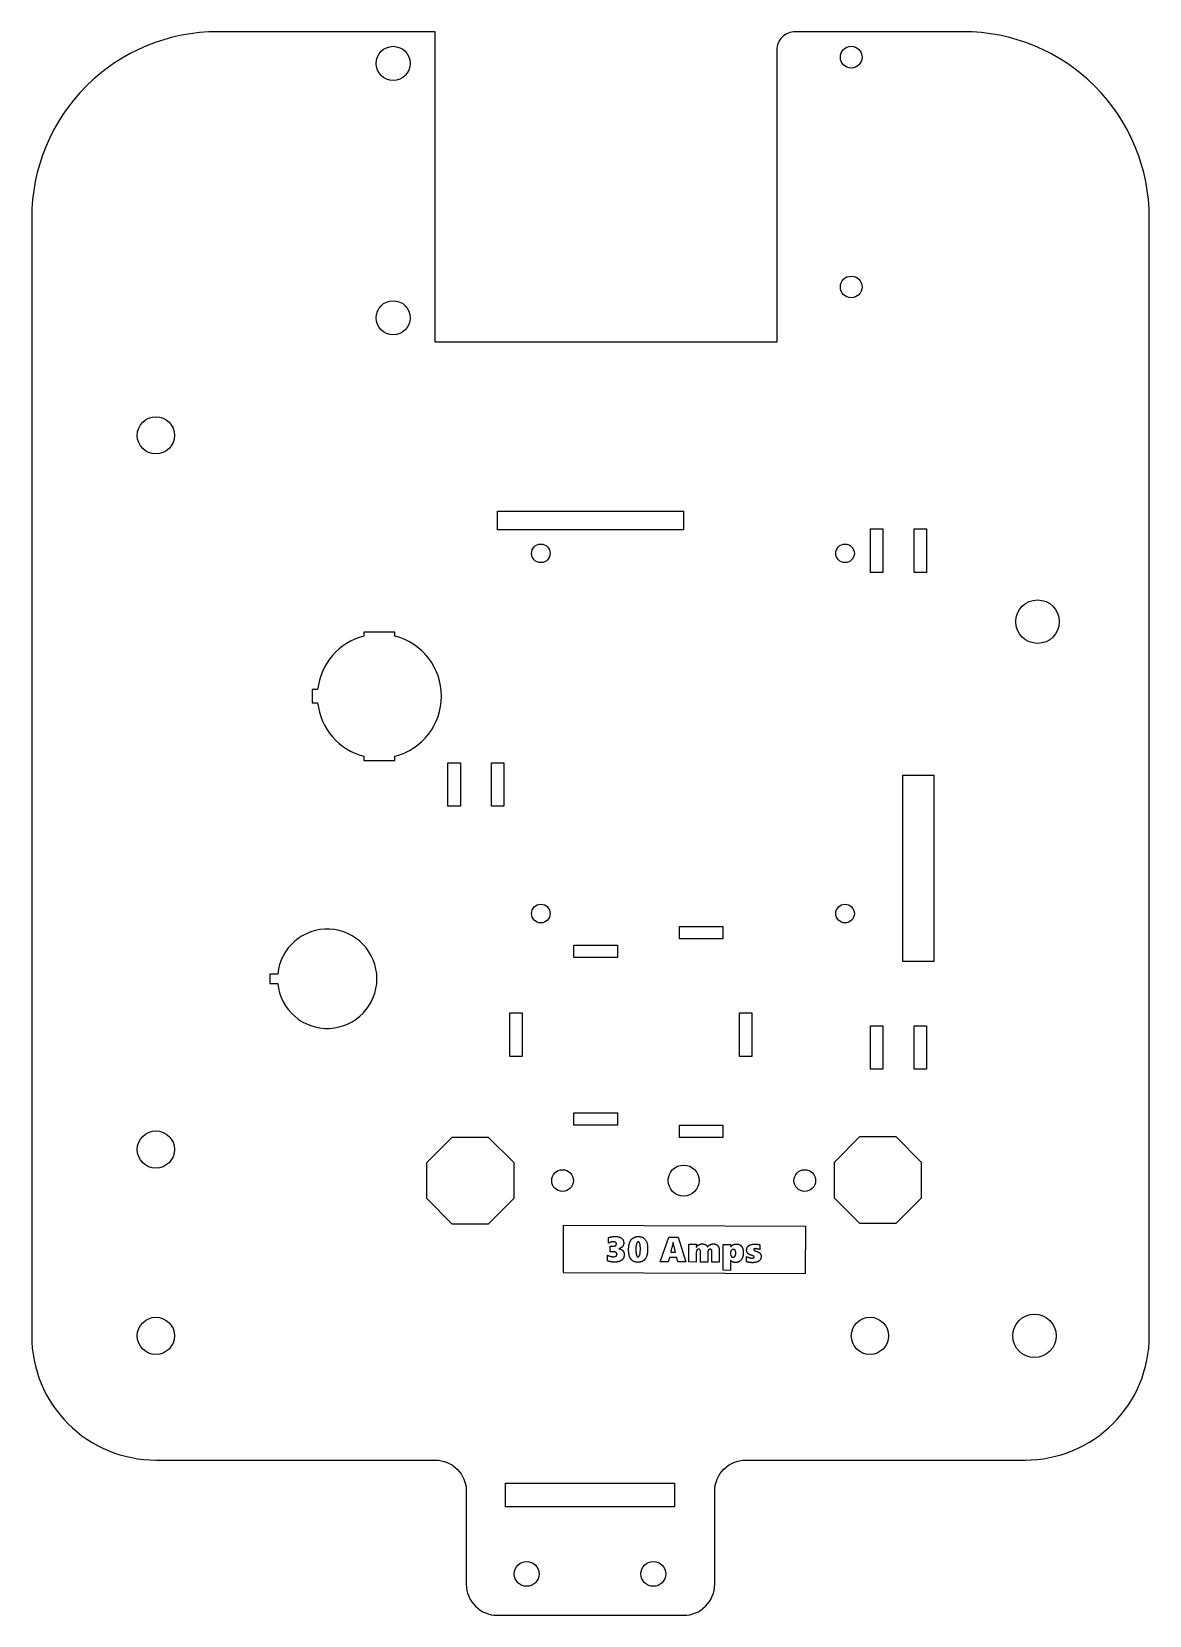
# Model space of a CAD drawing. Header units: millimetres. Extents: x -90 to 90, y -120 to 135.
import ezdxf

# ---------------------------------------------------------------- set-up
doc = ezdxf.new("R2010")
doc.units = ezdxf.units.MM
doc.layers.get('0').update_dxf_attribs({"linetype": 'CONTINUOUS'})

msp = doc.modelspace()

# ---------------------------------------------------------------- linework, layer by layer
for p, q in [((2.91, -60.08), (2.91, -59.19)), ((3.17, -61.45), (3.18, -60.57)), ((3.18, -60.57), (3.52, -60.58)), ((4.57, -60.97), (4.57, -60.99)), ((11.21, -63.09), (12.61, -59.09)), ((12.61, -59.09), (14.1, -59.1)), ((13.33, -59.97), (13.3, -59.96)), ((13.68, -61.5), (13.41, -60.41)), ((14.1, -59.1), (15.38, -63.1)), ((15.85, -63.1), (15.86, -60.25)), ((15.86, -60.25), (17.05, -60.25)), ((17.05, -60.25), (17.04, -60.71)), ((17.04, -60.71), (17.06, -60.71)), ((21.37, -64.44), (21.39, -60.27)), ((21.39, -60.27), (22.58, -60.28)), ((22.58, -60.28), (22.58, -60.66)), ((22.58, -60.66), (22.59, -60.66)), ((27.28, -60.33), (27.28, -61.13)), ((2.76, -62.94), (2.76, -62.01)), ((3.56, -61.45), (3.17, -61.45)), ((12.51, -63.09), (11.21, -63.09)), ((12.71, -62.36), (12.51, -63.09)), ((13.9, -62.36), (12.71, -62.36)), ((12.92, -61.5), (13.68, -61.5)), ((14.07, -63.1), (13.9, -62.36)), ((15.38, -63.1), (14.07, -63.1)), ((17.04, -63.11), (15.85, -63.1)), ((17.04, -61.54), (17.04, -63.11)), ((17.7, -63.11), (17.71, -61.49)), ((18.89, -63.12), (17.7, -63.11)), ((18.89, -61.53), (18.89, -63.12)), ((19.55, -63.12), (19.56, -61.47)), ((20.74, -63.12), (19.55, -63.12)), ((20.74, -61.34), (20.74, -63.12)), ((22.55, -61.68), (22.55, -61.74)), ((22.57, -62.84), (22.56, -64.45)), ((22.58, -62.84), (22.57, -62.84)), ((25.14, -63.08), (25.14, -62.24)), ((22.56, -64.45), (21.37, -64.44))]:
    msp.add_line(p, q)
for points in [[(32.99, 135, 0.414214), (29.99, 132), (29.99, 85), (-25.01, 85), (-25.01, 135), (-60, 135, 0.414214), (-90, 105), (-90, -75, 0.414214), (-70, -95), (-25, -95, -0.414214), (-20, -100), (-20, -115, 0.414214), (-15, -120), (15, -120, 0.414214), (20, -115), (20, -100, -0.414214), (25, -95), (70, -95, 0.414214), (90, -75), (90, 105, 0.414214), (60, 135)], [(-36.5, 37.68, 0.312879), (-43.94, 29.05), (-44.85, 29.05), (-44.85, 26.95), (-43.94, 26.95, 0.312879), (-36.5, 18.32), (-36.5, 17.67), (-31.5, 17.67), (-31.5, 18.32, 0.774597), (-31.5, 37.68), (-31.5, 38.32), (-36.5, 38.32)], [(-50.36, -18.25, 21.286355), (-50.36, -16.75), (-51.65, -16.75), (-51.65, -18.25)]]:
    msp.add_lwpolyline(points, format="xyb", close=True)
for points in [[(15, 57.79), (15, 54.79), (-15, 54.79), (-15, 57.79)], [(47.1, 54.93), (47.1, 47.93), (45.1, 47.93), (45.1, 54.93)], [(54.1, 54.93), (54.1, 47.93), (52.1, 47.93), (52.1, 54.93)], [(-20.96, 17.29), (-20.96, 10.29), (-22.96, 10.29), (-22.96, 17.29)], [(-15.96, 17.29), (-13.96, 17.29), (-13.96, 10.29), (-15.96, 10.29)], [(50.28, -14.71), (50.28, 15.29), (55.28, 15.29), (55.28, -14.71)], [(21.33, -9.07), (21.33, -11.07), (14.33, -11.07), (14.33, -9.07)], [(4.33, -12.07), (4.33, -14.07), (-2.67, -14.07), (-2.67, -12.07)], [(-13, -30), (-13, -23), (-11, -23), (-11, -30)], [(26, -30), (24, -30), (24, -23), (26, -23)], [(45.1, -32.07), (45.1, -25.07), (47.1, -25.07), (47.1, -32.07)], [(52.1, -25.07), (54.1, -25.07), (54.1, -32.07), (52.1, -32.07)], [(-2.67, -39.07), (4.33, -39.07), (4.33, -41.07), (-2.67, -41.07)], [(-16.47, -43), (-12.37, -47.1), (-12.37, -52.9), (-16.47, -57), (-22.27, -57), (-26.37, -52.9), (-26.37, -47.1), (-22.27, -43)], [(14.33, -41.07), (21.33, -41.07), (21.33, -43.07), (14.33, -43.07)], [(53.28, -52.82), (49.18, -56.92), (43.38, -56.92), (39.28, -52.82), (39.28, -47.02), (43.38, -42.92), (49.18, -42.92), (53.28, -47.02)], [(-4.41, -64.8), (34.63, -64.96), (34.66, -57.4), (-4.38, -57.24)], [(13.52, -102.53), (-13.68, -102.53), (-13.68, -98.73), (13.52, -98.73)]]:
    msp.add_lwpolyline(points, close=True)
for centre, radius in [((-31.78, 129.89), 2.75), ((41.99, 130.89), 1.75), ((41.99, 93.89), 1.75), ((-31.78, 88.93), 2.75), ((-70, 70), 3), ((-8, 51), 1.5), ((41, 51), 1.5), ((72, 40), 3.5), ((-8, -7), 1.5), ((41, -7), 1.5), ((-70, -45), 3), ((-4.5, -50), 1.75), ((15, -50), 2.5), ((34.5, -50), 1.75), ((-70, -75), 3), ((45, -75), 3), ((71.5, -75), 3.5), ((-10.28, -113.33), 2), ((10.12, -113.33), 2)]:
    msp.add_circle(centre, radius)
for points in [[(2.91, -59.19), (3.4, -58.99), (3.93, -58.99)], [(3.68, -59.86), (3.3, -59.85), (2.91, -60.08)], [(3.52, -60.58), (3.85, -60.58), (4.02, -60.47)], [(4.06, -59.95), (3.94, -59.86), (3.68, -59.86)], [(3.93, -58.99), (4.6, -58.99), (4.97, -59.26)], [(4.02, -60.47), (4.18, -60.37), (4.18, -60.2)], [(4.18, -60.2), (4.18, -60.04), (4.06, -59.95)], [(5.14, -60.64), (4.94, -60.9), (4.57, -60.97)], [(4.57, -60.99), (4.98, -61.04), (5.21, -61.3)], [(4.97, -59.26), (5.35, -59.54), (5.35, -60.02)], [(5.35, -60.02), (5.35, -60.39), (5.14, -60.64)], [(6.14, -61.11), (6.14, -60.08), (6.55, -59.54)], [(6.51, -62.64), (6.13, -62.15), (6.14, -61.11)], [(6.55, -59.54), (6.97, -59), (7.75, -59.01)], [(7.68, -59.87), (7.32, -59.87), (7.31, -61.09)], [(7.31, -61.09), (7.31, -61.69), (7.4, -61.98)], [(7.66, -62.27), (8.03, -62.27), (8.03, -61.04)], [(7.95, -60.16), (7.87, -59.87), (7.68, -59.87)], [(7.75, -59.01), (9.21, -59.01), (9.2, -61.04)], [(8.03, -61.04), (8.04, -60.44), (7.95, -60.16)], [(9.2, -61.04), (9.2, -62.07), (8.81, -62.61)], [(13.26, -60.19), (13.23, -60.34), (12.92, -61.5)], [(13.3, -59.96), (13.29, -60.03), (13.26, -60.19)], [(13.41, -60.41), (13.35, -60.17), (13.33, -59.97)], [(17.14, -61.18), (17.04, -61.31), (17.04, -61.54)], [(17.06, -60.71), (17.12, -60.59), (17.27, -60.46)], [(17.41, -61.06), (17.23, -61.05), (17.14, -61.18)], [(17.27, -60.46), (17.42, -60.34), (17.6, -60.26)], [(17.71, -61.49), (17.71, -61.06), (17.41, -61.06)], [(17.6, -60.26), (17.79, -60.19), (18, -60.19)], [(18, -60.19), (18.31, -60.19), (18.51, -60.31)], [(18.51, -60.31), (18.72, -60.43), (18.86, -60.69)], [(18.86, -60.69), (19.01, -60.45), (19.26, -60.32)], [(18.99, -61.19), (18.89, -61.31), (18.89, -61.53)], [(19.24, -61.06), (19.08, -61.06), (18.99, -61.19)], [(19.49, -61.17), (19.41, -61.06), (19.24, -61.06)], [(19.26, -60.32), (19.51, -60.19), (19.82, -60.19)], [(19.56, -61.47), (19.56, -61.27), (19.49, -61.17)], [(19.82, -60.19), (20.27, -60.2), (20.51, -60.49)], [(20.51, -60.49), (20.75, -60.78), (20.74, -61.34)], [(22.59, -60.66), (22.73, -60.45), (22.96, -60.33)], [(22.98, -61.08), (22.79, -61.08), (22.67, -61.24)], [(22.96, -60.33), (23.19, -60.21), (23.47, -60.21)], [(23.3, -61.23), (23.2, -61.08), (22.98, -61.08)], [(23.47, -60.21), (24.03, -60.21), (24.32, -60.58)], [(24.32, -60.58), (24.61, -60.95), (24.61, -61.63)], [(25.14, -61.18), (25.15, -60.73), (25.5, -60.48)], [(25.32, -61.69), (25.14, -61.49), (25.14, -61.18)], [(25.5, -60.48), (25.85, -60.22), (26.49, -60.22)], [(26.36, -60.99), (26.29, -61.03), (26.29, -61.1)], [(26.29, -61.1), (26.29, -61.18), (26.36, -61.23)], [(26.55, -60.96), (26.43, -60.96), (26.36, -60.99)], [(26.49, -60.22), (26.87, -60.22), (27.28, -60.33)], [(26.9, -61.01), (26.69, -60.96), (26.55, -60.96)], [(27.28, -61.13), (27.11, -61.06), (26.9, -61.01)], [(2.76, -62.01), (2.95, -62.12), (3.19, -62.19)], [(3.25, -63.07), (2.96, -63.02), (2.76, -62.94)], [(3.19, -62.19), (3.43, -62.25), (3.68, -62.26)], [(3.82, -63.13), (3.53, -63.12), (3.25, -63.07)], [(4.08, -61.56), (3.89, -61.45), (3.56, -61.45)], [(3.68, -62.26), (3.96, -62.26), (4.11, -62.16)], [(5.02, -62.81), (4.6, -63.13), (3.82, -63.13)], [(4.27, -61.86), (4.27, -61.67), (4.08, -61.56)], [(4.11, -62.16), (4.26, -62.05), (4.27, -61.86)], [(5.44, -61.92), (5.44, -62.5), (5.02, -62.81)], [(5.21, -61.3), (5.44, -61.55), (5.44, -61.92)], [(7.66, -63.14), (6.89, -63.14), (6.51, -62.64)], [(7.4, -61.98), (7.48, -62.27), (7.66, -62.27)], [(8.81, -62.61), (8.41, -63.14), (7.66, -63.14)], [(22.67, -61.24), (22.55, -61.4), (22.55, -61.68)], [(22.55, -61.74), (22.55, -62.01), (22.65, -62.17)], [(23.34, -63.21), (22.84, -63.2), (22.58, -62.84)], [(22.65, -62.17), (22.75, -62.33), (22.95, -62.33)], [(22.95, -62.33), (23.17, -62.33), (23.28, -62.16)], [(23.28, -62.16), (23.4, -61.98), (23.4, -61.66)], [(23.4, -61.66), (23.4, -61.39), (23.3, -61.23)], [(23.99, -63.01), (23.7, -63.21), (23.34, -63.21)], [(24.45, -62.45), (24.29, -62.81), (23.99, -63.01)], [(24.61, -61.63), (24.61, -62.09), (24.45, -62.45)], [(25.14, -62.24), (25.67, -62.48), (26.02, -62.48)], [(25.6, -63.18), (25.32, -63.13), (25.14, -63.08)], [(25.87, -62.01), (25.49, -61.89), (25.32, -61.69)], [(26.07, -63.22), (25.88, -63.22), (25.6, -63.18)], [(26.29, -62.18), (26.21, -62.13), (25.87, -62.01)], [(26.02, -62.48), (26.37, -62.48), (26.37, -62.3)], [(27.11, -62.95), (26.73, -63.22), (26.07, -63.22)], [(26.37, -62.3), (26.37, -62.23), (26.29, -62.18)], [(26.36, -61.23), (26.44, -61.28), (26.66, -61.36)], [(26.66, -61.36), (27.1, -61.49), (27.29, -61.69)], [(27.48, -62.2), (27.48, -62.69), (27.11, -62.95)], [(27.29, -61.69), (27.48, -61.89), (27.48, -62.2)]]:
    msp.add_open_spline(points, degree=2)

doc.saveas('drawing.dxf')
